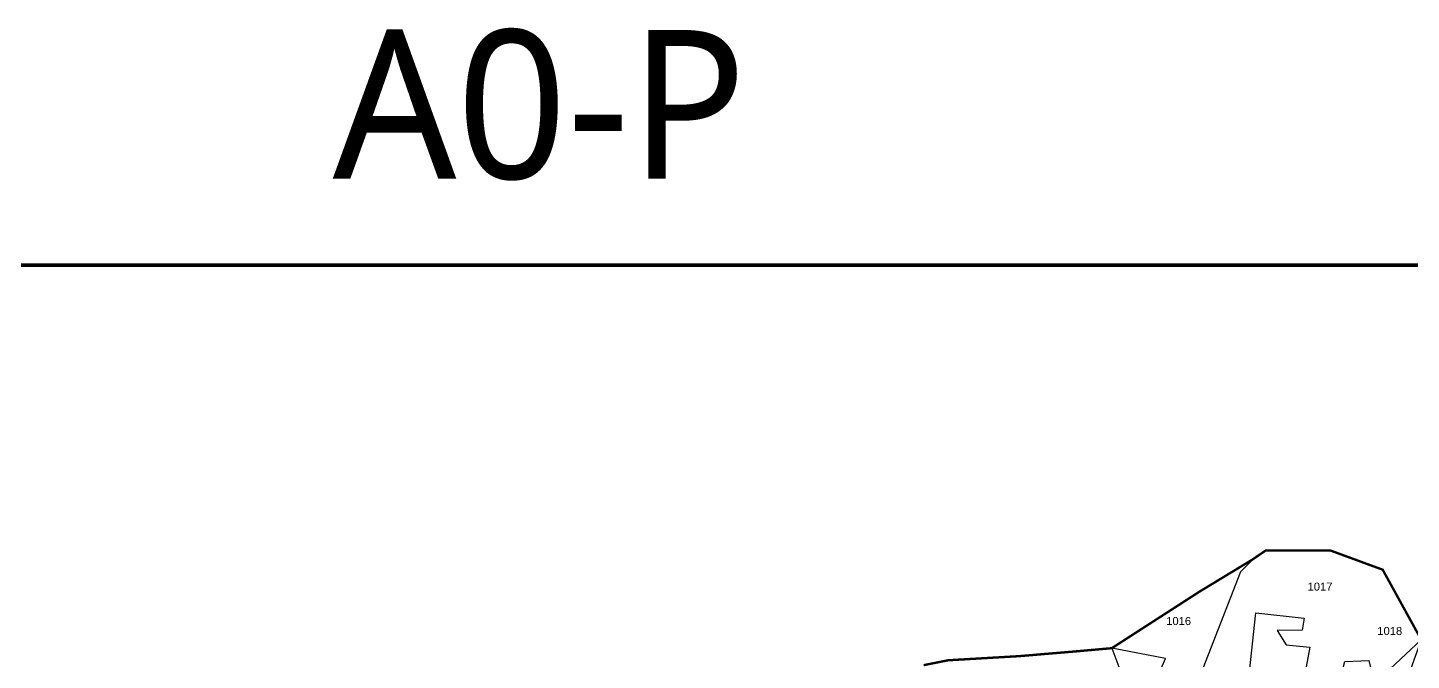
# Model space of a CAD drawing. Header units: inches. Extents: x 206944 to 214764, y 1611536 to 1620388.
# Drawn here: x 209710 to 212648, y 1619045 to 1620388 of the extents above; entities that cross this region are included whole.
import ezdxf
from ezdxf.enums import TextEntityAlignment as Align

# ---------------------------------------------------------------- set-up
doc = ezdxf.new("R2010")
doc.units = ezdxf.units.IN
doc.header["$LTSCALE"] = 15
doc.header["$MEASUREMENT"] = 0
for name, color, linetype in [('CADAS', 1, 'Continuous'), ('PLOT', 7, 'Continuous'), ('PLOT NO', 7, 'Continuous'), ('text2', 7, 'Continuous'), ('VILLAGE BOUNDARY', 5, 'Continuous')]:
    doc.layers.add(name, color=color, linetype=linetype)
doc.styles.get("Standard").update_dxf_attribs({"font": 'arial.ttf'})
doc.styles.add('TMS', font='trebuc.ttf')

msp = doc.modelspace()

# ---------------------------------------------------------------- linework, layer by layer
at = {"layer": 'PLOT'}
for points in [[(212311.9, 1619259.4), (212311.9, 1619259.4), (212285.1, 1619232.8), (212195.5, 1619002.1), (212220.2, 1618983.9), (212304.6, 1619019.9), (212318, 1619145.7), (212420.1, 1619134.4), (212415.9, 1619108.5), (212363.4, 1619108.2), (212381.9, 1619077.6), (212432.1, 1619072.5), (212411.4, 1618958.7), (212480.8, 1618942.8), (212506.7, 1619042.4), (212557.9, 1619043.9), (212569.6, 1618995.6), (212480.8, 1618942.8)], [(212011.9, 1619070.4), (212030.8, 1619019.8), (212041.1, 1618996.1), (212085, 1618953.6), (212126.2, 1619048.4), (212011.9, 1619070.4)], [(212569.6, 1618995.6), (212669.1, 1619088.2), (212556.2, 1618775.2), (212417.8, 1618635.2), (212345.6, 1618635.3), (212472.7, 1618764.1), (212497.4, 1618785.6), (212572.8, 1618909.3), (212492.3, 1618898.3), (212449.9, 1618897.6), (212373.5, 1618909), (212299.3, 1618858.4), (212234.3, 1618758), (212285.4, 1618742.1), (212321.9, 1618698.4), (212345.6, 1618635.3), (212268.1, 1618659.1), (212257.4, 1618596.4), (212339.5, 1618529.9), (212356.6, 1618530), (212364.3, 1618584.4), (212417.8, 1618635.2)]]:
    msp.add_lwpolyline(points, dxfattribs=at)
at = {"layer": 'text2', "color": 5, "const_width": 8}
msp.add_lwpolyline([(206948.4, 1619883.7), (214759.5, 1619883.7), (214759.5, 1611540.3), (206948.4, 1611540.3)], close=True, dxfattribs=at)
at = {"layer": 'VILLAGE BOUNDARY', "const_width": 5}
msp.add_lwpolyline([(211612.4, 1619034.4), (211663.9, 1619044.7), (211813.7, 1619053.4), (211929.7, 1619063.1), (212011.9, 1619070.4), (212197.3, 1619189.9), (212311.9, 1619259.4), (212338.3, 1619277.5), (212476.3, 1619277.7), (212587.1, 1619237), (212669.1, 1619088.2)], dxfattribs=at)

# ---------------------------------------------------------------- texts
at = {"layer": 'CADAS', "color": 2, "style": 'TMS'}
msp.add_text('A0-P', height=315.69, dxfattribs=at).set_placement((210357.5, 1620067, 0.6))
at = {"layer": 'PLOT NO'}
for s, p in [('1017', (212454, 1619201.1)), ('1016', (212153.8, 1619128.1)), ('1018', (212602.1, 1619107))]:
    msp.add_text(s, height=17, dxfattribs=at).set_placement(p, align=Align.MIDDLE_CENTER)

doc.saveas('drawing.dxf')
